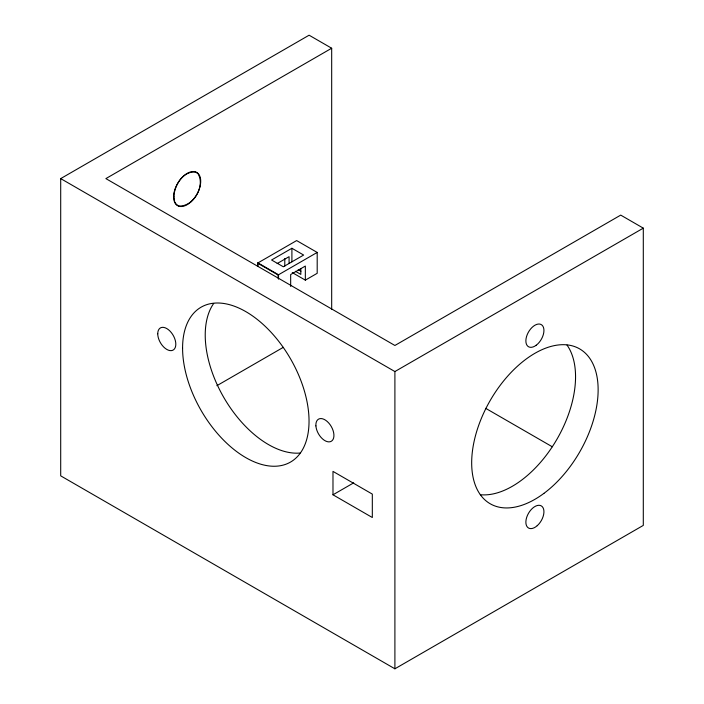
<?xml version="1.0" encoding="UTF-8"?>
<svg xmlns="http://www.w3.org/2000/svg" width="704" height="704" viewBox="0 0 704 704"><rect width="100%" height="100%" fill="white"/><g stroke="black" fill="none" stroke-linecap="round" stroke-linejoin="round"><path stroke-width="1.06" d="M332.983 494.798L332.983 471.39L372.319 494.102L372.319 517.51L332.983 494.798L353.69 482.847M331.681 48.233L105.873 178.605L394.9 345.479L620.717 215.107L643.298 228.149L643.298 525.395L394.9 668.8L60.702 475.851L60.702 178.605L309.1 35.2L331.681 48.233L331.681 309.531M257.576 266.42L257.576 263.129L296.639 240.574L317.196 252.437L317.196 273.302L305.342 280.139L292.257 272.589M291.905 248.266L271.577 259.996L283.325 266.781L303.644 255.05L291.905 248.266L291.905 261.826M277.156 263.56L289.08 256.678L289.08 263.243M257.576 263.129L278.124 274.991L317.196 252.437M216.876 385.686L283.29 347.345M60.702 178.605L394.9 371.554L643.298 228.149M298.223 269.65L300.934 271.216M295.398 271.278L300.819 274.41L300.819 268.928M485.698 408.338L552.253 446.758M394.9 371.554L394.9 668.8M305.342 280.139L305.342 266.059L290.664 274.534L290.664 286.449M284.786 258.526L284.786 266.112M278.538 279.154L278.538 274.762L257.981 262.891L257.981 266.182M278.124 274.991L278.124 278.282M567.019 345.066A89.417 51.621 -60 0 1 556.926 439.27A89.417 51.621 -60 0 1 480.348 494.718M300.062 453.033A89.417 51.621 60 0 1 223.74 397.364A89.417 51.621 60 0 1 213.699 303.442M173.879 196.346L174.689 202.013L176.414 204.547L178.86 206.026C193.503 206.914 205.63 185.882 197.903 173.527L195.457 172.049C183.014 170.993 174.478 185.275 173.879 196.346M190.67 202.127A19.158 11.062 -60 0 0 196.742 172.445A19.158 11.062 -60 0 0 174.073 192.544A19.158 11.062 -60 0 0 190.67 202.127M543.919 493.372A89.417 51.621 -60 0 0 584.593 352.475A89.417 51.621 -60 0 0 476.203 433.083A89.417 51.621 -60 0 0 543.919 493.372M157.749 333.784A12.778 7.374 60 0 0 171.301 350.636A12.778 7.374 60 0 0 171.301 332.57A12.778 7.374 60 0 0 157.749 333.784M536.21 345.242A12.778 7.374 -60 0 0 541.992 325.116A12.778 7.374 -60 0 0 526.513 336.662A12.778 7.374 -60 0 0 536.21 345.242M315.902 425.885A12.778 7.374 60 0 0 330.053 441.76A12.778 7.374 60 0 0 328.759 423.016A12.778 7.374 60 0 0 315.902 425.885M537.24 525.677A12.778 7.374 -60 0 0 541.288 505.886A12.778 7.374 -60 0 0 526.178 519.288A12.778 7.374 -60 0 0 537.24 525.677M182.582 348.119A89.417 51.621 60 0 0 277.42 466.11A89.417 51.621 60 0 0 277.42 339.654A89.417 51.621 60 0 0 182.582 348.119"/></g></svg>
